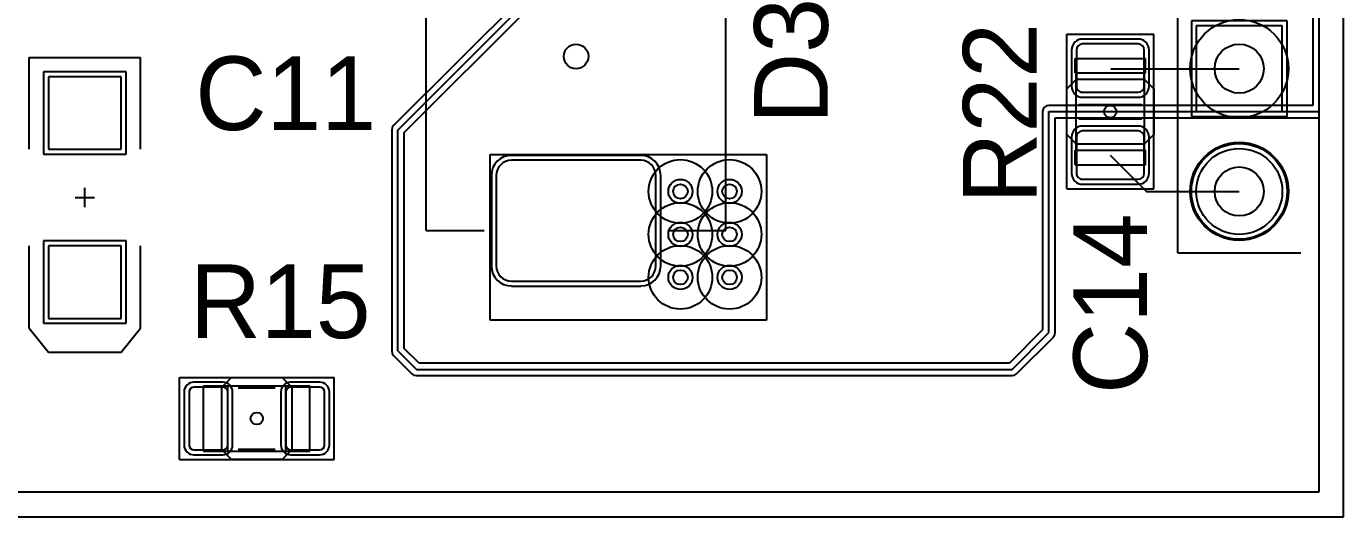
# Model space of a CAD drawing. Header units: millimetres. Extents: x 33 to 144, y 76 to 149.
# Drawn here: x 116.9 to 144.15, y 75.95 to 86.09 of the extents above; entities that cross this region are included whole.
import ezdxf

# ---------------------------------------------------------------- set-up
doc = ezdxf.new("R2010")
doc.units = ezdxf.units.MM
for name, color, linetype in [('BottomLayer', 5, 'Continuous'), ('BottomSolder', 6, 'Continuous'), ('DrillGuide', 244, 'Continuous'), ('InternalPlane1', 76, 'Continuous'), ('InternalPlane2', 16, 'Continuous'), ('Mechanical1', 6, 'Continuous'), ('Mechanical13', 56, 'Continuous'), ('Mechanical15', 56, 'Continuous'), ('MultiLayer', 9, 'Continuous'), ('PadHoleLayer', 156, 'Continuous'), ('TopLayer', 1, 'Continuous'), ('TopOverlay', 2, 'Continuous'), ('TopPaste', 8, 'Continuous'), ('TopSolder', 216, 'Continuous'), ('ViaHoleLayer', 16, 'Continuous')]:
    doc.layers.add(name, color=color, linetype=linetype)

# ---------------------------------------------------------------- blocks, each defined once
blk = doc.blocks.new('RESC2012X70N_1')
at = {"layer": 'Mechanical13'}
for p, q in [((-1.1, 0.675), (-0.6, 0.675)), ((-1.1, -0.675), (-1.1, 0.675)), ((-0.6, -0.675), (-0.6, 0.675)), ((-0.6, 0.674), (0.6, 0.674)), ((-0.6, 0.674), (0.6, 0.674)), ((0.6, 0.675), (1.1, 0.675)), ((0.6, -0.675), (0.6, 0.675)), ((1.1, -0.675), (1.1, 0.675)), ((-1.1, -0.675), (-0.6, -0.675)), ((-0.6, -0.674), (0.6, -0.674)), ((-0.6, -0.674), (0.6, -0.674)), ((0.6, -0.675), (1.1, -0.675))]:
    blk.add_line(p, q, dxfattribs=at)
at = {"layer": 'Mechanical15'}
for p, q in [((-1.6, 0.85), (1.6, 0.85)), ((-1.6, -0.85), (-1.6, 0.85)), ((1.6, -0.85), (1.6, 0.85)), ((-1.6, -0.85), (1.6, -0.85))]:
    blk.add_line(p, q, dxfattribs=at)
blk.add_circle((0, 0), 0.127, dxfattribs=at)
at = {"layer": 'TopLayer'}
for p, q in [((-0.725, 0.65), (-0.525, 0.85)), ((-0.525, 0.85), (0.525, 0.85)), ((0.525, 0.85), (0.725, 0.65)), ((-1.4, 0.55), (-1.4, -0.55)), ((-0.7, 0.65), (-1.3, 0.65)), ((-0.725, -0.65), (-0.725, 0.65)), ((-0.6, -0.55), (-0.6, 0.55)), ((0.6, 0.55), (0.6, -0.55)), ((1.3, 0.65), (0.7, 0.65)), ((0.725, 0.65), (0.725, -0.65)), ((1.4, -0.55), (1.4, 0.55)), ((-1.3, -0.65), (-0.7, -0.65)), ((-0.525, -0.85), (-0.725, -0.65)), ((0.725, -0.65), (0.525, -0.85)), ((0.7, -0.65), (1.3, -0.65)), ((0.525, -0.85), (-0.525, -0.85))]:
    blk.add_line(p, q, dxfattribs=at)
for centre, start, end in [((-1.3, 0.55), 90, 180), ((-0.7, 0.55), 0, 90), ((0.7, 0.55), 90, 180), ((1.3, 0.55), 0, 90), ((-1.3, -0.55), 180, 270), ((-0.7, -0.55), 270, 0), ((0.7, -0.55), 180, 270), ((1.3, -0.55), 270, 0)]:
    blk.add_arc(centre, 0.1, start, end, dxfattribs=at)
at = {"layer": 'TopOverlay'}
for p, q in [((-0.381, 0.635), (0.381, 0.635)), ((-0.381, -0.635), (0.381, -0.635))]:
    blk.add_line(p, q, dxfattribs=at)
at = {"layer": 'TopPaste'}
for p, q in [((-1.4, 0.55), (-1.4, -0.55)), ((-0.7, 0.65), (-1.3, 0.65)), ((-0.6, -0.55), (-0.6, 0.55)), ((0.6, 0.55), (0.6, -0.55)), ((1.3, 0.65), (0.7, 0.65)), ((1.4, -0.55), (1.4, 0.55)), ((-1.3, -0.65), (-0.7, -0.65)), ((0.7, -0.65), (1.3, -0.65))]:
    blk.add_line(p, q, dxfattribs=at)
for centre, start, end in [((-1.3, 0.55), 90, 180), ((-0.7, 0.55), 0, 90), ((0.7, 0.55), 90, 180), ((1.3, 0.55), 0, 90), ((-1.3, -0.55), 180, 270), ((-0.7, -0.55), 270, 0), ((0.7, -0.55), 180, 270), ((1.3, -0.55), 270, 0)]:
    blk.add_arc(centre, 0.1, start, end, dxfattribs=at)
at = {"layer": 'TopSolder'}
for p, q in [((-1.502, 0.55), (-1.502, -0.55)), ((-0.7, 0.752), (-1.3, 0.752)), ((-0.498, -0.55), (-0.498, 0.55)), ((0.498, 0.55), (0.498, -0.55)), ((1.3, 0.752), (0.7, 0.752)), ((1.502, -0.55), (1.502, 0.55)), ((-1.3, -0.752), (-0.7, -0.752)), ((0.7, -0.752), (1.3, -0.752))]:
    blk.add_line(p, q, dxfattribs=at)
for centre, start, end in [((-1.3, 0.55), 90, 180), ((-0.7, 0.55), 0, 90), ((0.7, 0.55), 90, 180), ((1.3, 0.55), 0, 90), ((-1.3, -0.55), 180, 270), ((-0.7, -0.55), 270, 0), ((0.7, -0.55), 180, 270), ((1.3, -0.55), 270, 0)]:
    blk.add_arc(centre, 0.202, start, end, dxfattribs=at)
blk = doc.blocks.new('3_2X1_6X1_1_2')
at = {"layer": 'Mechanical1'}
for p, q in [((0.2, 0), (-0.2, 0)), ((0, -0.2), (0, 0.2))]:
    blk.add_line(p, q, dxfattribs=at)
at = {"layer": 'TopLayer'}
for p, q in [((-2.5, 0.75), (-2.5, -0.75)), ((-1, 0.75), (-2.5, 0.75)), ((-1, -0.75), (-1, 0.75)), ((1, 0.75), (1, -0.75)), ((2.5, 0.75), (1, 0.75)), ((2.5, -0.75), (2.5, 0.75)), ((-2.5, -0.75), (-1, -0.75)), ((1, -0.75), (2.5, -0.75))]:
    blk.add_line(p, q, dxfattribs=at)
at = {"layer": 'TopOverlay'}
for p, q in [((-1, 1.15), (-2.9, 1.15)), ((-2.9, -1.15), (-2.9, 1.15)), ((2.7, 1.15), (1, 1.15)), ((3.2, 0.75), (2.7, 1.15)), ((3.2, -0.75), (3.2, 0.75)), ((2.7, -1.15), (3.2, -0.75)), ((-1, -1.15), (-2.9, -1.15)), ((2.7, -1.15), (1, -1.15))]:
    blk.add_line(p, q, dxfattribs=at)
at = {"layer": 'TopPaste'}
for p, q in [((-2.5, 0.75), (-2.5, -0.75)), ((-1, 0.75), (-2.5, 0.75)), ((-1, -0.75), (-1, 0.75)), ((1, 0.75), (1, -0.75)), ((2.5, 0.75), (1, 0.75)), ((2.5, -0.75), (2.5, 0.75)), ((-2.5, -0.75), (-1, -0.75)), ((1, -0.75), (2.5, -0.75))]:
    blk.add_line(p, q, dxfattribs=at)
at = {"layer": 'TopSolder'}
for p, q in [((-2.602, 0.852), (-2.602, -0.852)), ((-0.898, 0.852), (-2.602, 0.852)), ((-0.898, -0.852), (-0.898, 0.852)), ((0.898, 0.852), (0.898, -0.852)), ((2.602, 0.852), (0.898, 0.852)), ((2.602, -0.852), (2.602, 0.852)), ((-2.602, -0.852), (-0.898, -0.852)), ((0.898, -0.852), (2.602, -0.852))]:
    blk.add_line(p, q, dxfattribs=at)
blk = doc.blocks.new('JMP2_RA_55')
at = {"layer": 'BottomLayer'}
for p, q in [((-2.159, 0.889), (-2.159, -0.889)), ((-0.381, 0.889), (-2.159, 0.889)), ((-0.381, -0.889), (-0.381, 0.889)), ((-2.159, -0.889), (-0.381, -0.889))]:
    blk.add_line(p, q, dxfattribs=at)
blk.add_circle((1.27, 0), 0.889, dxfattribs=at)
at = {"layer": 'BottomSolder'}
for p, q in [((-2.2606, 0.9906), (-2.2606, -0.9906)), ((-0.2794, 0.9906), (-2.2606, 0.9906)), ((-0.2794, -0.9906), (-0.2794, 0.9906)), ((-2.2606, -0.9906), (-0.2794, -0.9906))]:
    blk.add_line(p, q, dxfattribs=at)
blk.add_circle((1.27, 0), 0.9906, dxfattribs=at)
at = {"layer": 'InternalPlane1'}
blk.add_circle((-1.27, 0), 1.016, dxfattribs=at)
at = {"layer": 'InternalPlane2'}
blk.add_circle((1.27, 0), 1.016, dxfattribs=at)
at = {"layer": 'MultiLayer'}
for p, q in [((-2.159, 0.889), (-2.159, -0.889)), ((-0.381, 0.889), (-2.159, 0.889)), ((-0.381, -0.889), (-0.381, 0.889)), ((-2.159, -0.889), (-0.381, -0.889))]:
    blk.add_line(p, q, dxfattribs=at)
blk.add_circle((1.27, 0), 0.889, dxfattribs=at)
at = {"layer": 'PadHoleLayer'}
for centre in [(-1.27, 0), (1.27, 0)]:
    blk.add_circle(centre, 0.508, dxfattribs=at)
at = {"layer": 'TopLayer'}
for p, q in [((-2.159, 0.889), (-2.159, -0.889)), ((-0.381, 0.889), (-2.159, 0.889)), ((-0.381, -0.889), (-0.381, 0.889)), ((-2.159, -0.889), (-0.381, -0.889))]:
    blk.add_line(p, q, dxfattribs=at)
blk.add_circle((1.27, 0), 0.889, dxfattribs=at)
at = {"layer": 'TopOverlay'}
for p, q in [((-2.54, -1.27), (-2.54, 1.27)), ((2.54, -1.27), (2.54, 1.27)), ((2.54, -1.27), (-2.54, -1.27))]:
    blk.add_line(p, q, dxfattribs=at)
at = {"layer": 'TopSolder'}
for p, q in [((-2.2606, 0.9906), (-2.2606, -0.9906)), ((-0.2794, 0.9906), (-2.2606, 0.9906)), ((-0.2794, -0.9906), (-0.2794, 0.9906)), ((-2.2606, -0.9906), (-0.2794, -0.9906))]:
    blk.add_line(p, q, dxfattribs=at)
blk.add_circle((1.27, 0), 0.9906, dxfattribs=at)
blk = doc.blocks.new('CAPC2012X135N_60')
at = {"layer": 'Mechanical13'}
for p, q in [((-1.1, -0.725), (-1.1, 0.725)), ((-0.8, 0.725), (-1.1, 0.725)), ((-0.8, -0.725), (-0.8, 0.725)), ((0.8, 0.705), (-0.8, 0.705)), ((1.1, 0.725), (0.8, 0.725)), ((0.8, -0.725), (0.8, 0.725)), ((1.1, -0.725), (1.1, 0.725)), ((-0.8, -0.725), (-1.1, -0.725)), ((0.8, -0.705), (-0.8, -0.705)), ((1.1, -0.725), (0.8, -0.725))]:
    blk.add_line(p, q, dxfattribs=at)
at = {"layer": 'Mechanical15'}
for p, q in [((-1.6, -0.9), (-1.6, 0.9)), ((1.6, 0.9), (-1.6, 0.9)), ((1.6, -0.9), (1.6, 0.9)), ((1.6, -0.9), (-1.6, -0.9))]:
    blk.add_line(p, q, dxfattribs=at)
blk.add_circle((0, 0), 0.127, dxfattribs=at)
at = {"layer": 'TopLayer'}
for p, q in [((-0.675, 0.7), (-0.475, 0.9)), ((-0.475, 0.9), (0.475, 0.9)), ((0.475, 0.9), (0.675, 0.7)), ((-1.4, 0.575), (-1.4, -0.575)), ((-0.525, 0.7), (-1.275, 0.7)), ((-0.675, -0.7), (-0.675, 0.7)), ((-0.4, -0.575), (-0.4, 0.575)), ((0.4, 0.575), (0.4, -0.575)), ((1.275, 0.7), (0.525, 0.7)), ((0.675, 0.7), (0.675, -0.7)), ((1.4, -0.575), (1.4, 0.575)), ((-1.275, -0.7), (-0.525, -0.7)), ((-0.475, -0.9), (-0.675, -0.7)), ((0.675, -0.7), (0.475, -0.9)), ((0.525, -0.7), (1.275, -0.7)), ((0.475, -0.9), (-0.475, -0.9))]:
    blk.add_line(p, q, dxfattribs=at)
for centre, start, end in [((-1.275, 0.575), 90, 180), ((-0.525, 0.575), 0, 90), ((0.525, 0.575), 90, 180), ((1.275, 0.575), 0, 90), ((-1.275, -0.575), 180, 270), ((-0.525, -0.575), 270, 0), ((0.525, -0.575), 180, 270), ((1.275, -0.575), 270, 0)]:
    blk.add_arc(centre, 0.125, start, end, dxfattribs=at)
at = {"layer": 'TopOverlay'}
for p, q in [((-0.15, -0.651), (-0.15, 0.651)), ((0.15, -0.651), (0.15, 0.651))]:
    blk.add_line(p, q, dxfattribs=at)
at = {"layer": 'TopPaste'}
for p, q in [((-1.4, 0.575), (-1.4, -0.575)), ((-0.525, 0.7), (-1.275, 0.7)), ((-0.4, -0.575), (-0.4, 0.575)), ((0.4, 0.575), (0.4, -0.575)), ((1.275, 0.7), (0.525, 0.7)), ((1.4, -0.575), (1.4, 0.575)), ((-1.275, -0.7), (-0.525, -0.7)), ((0.525, -0.7), (1.275, -0.7))]:
    blk.add_line(p, q, dxfattribs=at)
for centre, start, end in [((-1.275, 0.575), 90, 180), ((-0.525, 0.575), 0, 90), ((0.525, 0.575), 90, 180), ((1.275, 0.575), 0, 90), ((-1.275, -0.575), 180, 270), ((-0.525, -0.575), 270, 0), ((0.525, -0.575), 180, 270), ((1.275, -0.575), 270, 0)]:
    blk.add_arc(centre, 0.125, start, end, dxfattribs=at)
at = {"layer": 'TopSolder'}
for p, q in [((-1.502, 0.575), (-1.502, -0.575)), ((-0.525, 0.802), (-1.275, 0.802)), ((-0.298, -0.575), (-0.298, 0.575)), ((0.298, 0.575), (0.298, -0.575)), ((1.275, 0.802), (0.525, 0.802)), ((1.502, -0.575), (1.502, 0.575)), ((-1.275, -0.802), (-0.525, -0.802)), ((0.525, -0.802), (1.275, -0.802))]:
    blk.add_line(p, q, dxfattribs=at)
for centre, start, end in [((-1.275, 0.575), 90, 180), ((-0.525, 0.575), 0, 90), ((0.525, 0.575), 90, 180), ((1.275, 0.575), 0, 90), ((-1.275, -0.575), 180, 270), ((-0.525, -0.575), 270, 0), ((0.525, -0.575), 180, 270), ((1.275, -0.575), 270, 0)]:
    blk.add_arc(centre, 0.227, start, end, dxfattribs=at)
blk = doc.blocks.new('DO_214AB_65')
at = {"layer": 'Mechanical15'}
blk.add_circle((0, 0), 0.254, dxfattribs=at)
at = {"layer": 'TopLayer'}
for p, q in [((-2.463, 1.65), (-4.337, 1.65)), ((4.337, 1.65), (2.463, 1.65)), ((-4.65, 1.337), (-4.65, -1.337)), ((-2.15, -1.337), (-2.15, 1.337)), ((2.15, 1.337), (2.15, -1.337)), ((4.65, -1.337), (4.65, 1.337)), ((-4.337, -1.65), (-2.463, -1.65)), ((2.463, -1.65), (4.337, -1.65))]:
    blk.add_line(p, q, dxfattribs=at)
for centre, start, end in [((-4.337, 1.337), 90, 180), ((-2.463, 1.337), 0, 90), ((2.463, 1.337), 90, 180), ((4.337, 1.337), 0, 90), ((-4.337, -1.337), 180, 270), ((-2.463, -1.337), 270, 0), ((2.463, -1.337), 180, 270), ((4.337, -1.337), 270, 0)]:
    blk.add_arc(centre, 0.313, start, end, dxfattribs=at)
at = {"layer": 'TopOverlay'}
for p, q in [((-3.6, 3.1), (3.8, 3.1)), ((-3.6, 3.1), (-3.6, 1.9)), ((2.2, 3.1), (2.2, 1.9)), ((2.2, 3.1), (2.2, 1.9)), ((3.8, 3.1), (2.2, 3.1)), ((3.8, 3.1), (3.8, 1.9)), ((3.8, 1.9), (3.8, 3.1)), ((2.2, 1.9), (3.8, 1.9)), ((2.2, 1.9), (3.8, 1.9)), ((-3.6, -1.9), (-3.6, -3.1)), ((2.2, -1.9), (2.2, -3.1)), ((2.2, -1.9), (3.8, -1.9)), ((2.2, -1.9), (2.2, -3.1)), ((3.8, -1.9), (2.2, -1.9)), ((3.8, -1.9), (3.8, -3.1)), ((3.8, -3.1), (3.8, -1.9)), ((-3.6, -3.1), (3.8, -3.1)), ((2.2, -3.1), (3.8, -3.1))]:
    blk.add_line(p, q, dxfattribs=at)
at = {"layer": 'TopPaste'}
for p, q in [((-2.463, 1.65), (-4.337, 1.65)), ((4.337, 1.65), (2.463, 1.65)), ((-4.65, 1.337), (-4.65, -1.337)), ((-2.15, -1.337), (-2.15, 1.337)), ((2.15, 1.337), (2.15, -1.337)), ((4.65, -1.337), (4.65, 1.337)), ((-4.337, -1.65), (-2.463, -1.65)), ((2.463, -1.65), (4.337, -1.65))]:
    blk.add_line(p, q, dxfattribs=at)
for centre, start, end in [((-4.337, 1.337), 90, 180), ((-2.463, 1.337), 0, 90), ((2.463, 1.337), 90, 180), ((4.337, 1.337), 0, 90), ((-4.337, -1.337), 180, 270), ((-2.463, -1.337), 270, 0), ((2.463, -1.337), 180, 270), ((4.337, -1.337), 270, 0)]:
    blk.add_arc(centre, 0.313, start, end, dxfattribs=at)
at = {"layer": 'TopSolder'}
for p, q in [((-2.463, 1.752), (-4.337, 1.752)), ((4.337, 1.752), (2.463, 1.752)), ((-4.752, 1.337), (-4.752, -1.337)), ((-2.048, -1.337), (-2.048, 1.337)), ((2.048, 1.337), (2.048, -1.337)), ((4.752, -1.337), (4.752, 1.337)), ((-4.337, -1.752), (-2.463, -1.752)), ((2.463, -1.752), (4.337, -1.752))]:
    blk.add_line(p, q, dxfattribs=at)
for centre, start, end in [((-4.337, 1.337), 90, 180), ((-2.463, 1.337), 0, 90), ((2.463, 1.337), 90, 180), ((4.337, 1.337), 0, 90), ((-4.337, -1.337), 180, 270), ((-2.463, -1.337), 270, 0), ((2.463, -1.337), 180, 270), ((4.337, -1.337), 270, 0)]:
    blk.add_arc(centre, 0.414, start, end, dxfattribs=at)

msp = doc.modelspace()

# ---------------------------------------------------------------- linework, layer by layer
at = {"layer": 'BottomLayer'}
for centre in [(130.429, 82.677), (131.445, 82.677), (130.429, 81.788), (131.445, 81.788), (130.429, 80.899), (131.445, 80.899)]:
    msp.add_circle(centre, 0.25, dxfattribs=at)
at = {"layer": 'DrillGuide'}
for centre in [(130.429, 82.677), (131.445, 82.677), (130.429, 81.788), (131.445, 81.788), (130.429, 80.899), (131.445, 80.899)]:
    msp.add_circle(centre, 0.15, dxfattribs=at)
at = {"layer": 'InternalPlane1'}
for p, q in [((144.145, 75.946), (144.145, 136.525)), ((143.635, 136.015), (143.635, 76.456)), ((143.635, 76.456), (44.833, 76.456)), ((44.323, 75.946), (144.145, 75.946))]:
    msp.add_line(p, q, dxfattribs=at)
for centre in [(130.429, 82.677), (131.445, 82.677), (130.429, 81.788), (131.445, 81.788), (130.429, 80.899), (131.445, 80.899)]:
    msp.add_circle(centre, 0.658, dxfattribs=at)
at = {"layer": 'InternalPlane2'}
for p, q in [((144.145, 75.946), (144.145, 136.525)), ((143.508, 95.756), (143.508, 84.457)), ((143.637, 84.328), (143.637, 95.883)), ((127.162, 86.706), (124.495, 84.039)), ((124.587, 83.947), (127.254, 86.614)), ((124.716, 83.893), (127.308, 86.485)), ((138.049, 84.457), (137.999, 84.448)), ((143.508, 84.457), (138.049, 84.457)), ((137.929, 84.378), (137.92, 84.328)), ((137.92, 84.328), (137.92, 79.81)), ((137.957, 84.42), (137.929, 84.378)), ((137.999, 84.448), (137.957, 84.42)), ((138.049, 79.756), (138.049, 84.328)), ((138.049, 84.328), (142.875, 84.328)), ((138.178, 79.756), (138.178, 84.199)), ((138.178, 84.199), (143.635, 84.199)), ((141.478, 84.328), (143.637, 84.328)), ((143.635, 84.199), (143.635, 76.456)), ((124.467, 83.997), (124.458, 83.947)), ((124.458, 83.947), (124.458, 79.375)), ((124.495, 84.039), (124.467, 83.997)), ((124.587, 79.375), (124.587, 83.947)), ((124.716, 79.429), (124.716, 83.893)), ((137.92, 79.81), (137.233, 79.123)), ((137.287, 78.994), (138.049, 79.756)), ((137.379, 78.902), (138.141, 79.664)), ((138.141, 79.664), (138.169, 79.706)), ((138.169, 79.706), (138.178, 79.756)), ((124.458, 79.375), (124.467, 79.325)), ((124.467, 79.325), (124.495, 79.283)), ((124.495, 79.283), (124.876, 78.902)), ((124.587, 79.375), (124.968, 78.994)), ((125.022, 79.123), (124.716, 79.429)), ((137.233, 79.123), (125.022, 79.123)), ((124.876, 78.902), (124.918, 78.874)), ((124.918, 78.874), (124.968, 78.865)), ((124.968, 78.994), (137.287, 78.994)), ((124.968, 78.865), (137.287, 78.865)), ((137.287, 78.865), (137.337, 78.874)), ((137.337, 78.874), (137.379, 78.902)), ((143.635, 76.456), (44.833, 76.456)), ((44.323, 75.946), (144.145, 75.946))]:
    msp.add_line(p, q, dxfattribs=at)
at = {"layer": 'MultiLayer'}
for centre in [(130.429, 82.677), (131.445, 82.677), (130.429, 81.788), (131.445, 81.788), (130.429, 80.899), (131.445, 80.899)]:
    msp.add_circle(centre, 0.25, dxfattribs=at)
at = {"layer": 'TopLayer'}
for p, q in [((139.33, 85.217), (141.986, 85.217)), ((126.492, 80.01), (126.492, 83.439)), ((126.492, 83.439), (132.207, 83.439)), ((132.207, 83.439), (132.207, 80.01)), ((139.319, 83.428), (140.07, 82.677)), ((140.07, 82.677), (141.986, 82.677)), ((132.207, 80.01), (126.492, 80.01))]:
    msp.add_line(p, q, dxfattribs=at)
for centre in [(130.429, 82.677), (131.445, 82.677), (130.429, 81.788), (131.445, 81.788), (130.429, 80.899), (131.445, 80.899)]:
    msp.add_circle(centre, 0.25, dxfattribs=at)
at = {"layer": 'ViaHoleLayer'}
for centre in [(130.429, 82.677), (131.445, 82.677), (130.429, 81.788), (131.445, 81.788), (130.429, 80.899), (131.445, 80.899)]:
    msp.add_circle(centre, 0.15, dxfattribs=at)

# ---------------------------------------------------------------- block references
for name, p, rotation in [('DO_214AB_65', (128.27, 85.471), 90), ('JMP2_RA_55', (141.986, 83.947), 270), ('CAPC2012X135N_60', (139.319, 84.328), 270), ('3_2X1_6X1_1_2', (118.11, 82.55), 270)]:
    msp.add_blockref(name, p, dxfattribs=dict(rotation=rotation))
msp.add_blockref('RESC2012X70N_1', (121.666, 77.978))

# ---------------------------------------------------------------- texts
at = {"layer": 'TopOverlay'}
for s, p in [('D3', (133.477, 84.074)), ('R22', (137.795, 82.423)), ('C14', (140.081, 78.486))]:
    msp.add_text(s, height=1.524, rotation=90, dxfattribs=at).set_placement(p)
for s, p in [('C11', (120.396, 83.947)), ('R15', (120.282, 79.642))]:
    msp.add_text(s, height=1.524, dxfattribs=at).set_placement(p)

doc.saveas('drawing.dxf')
